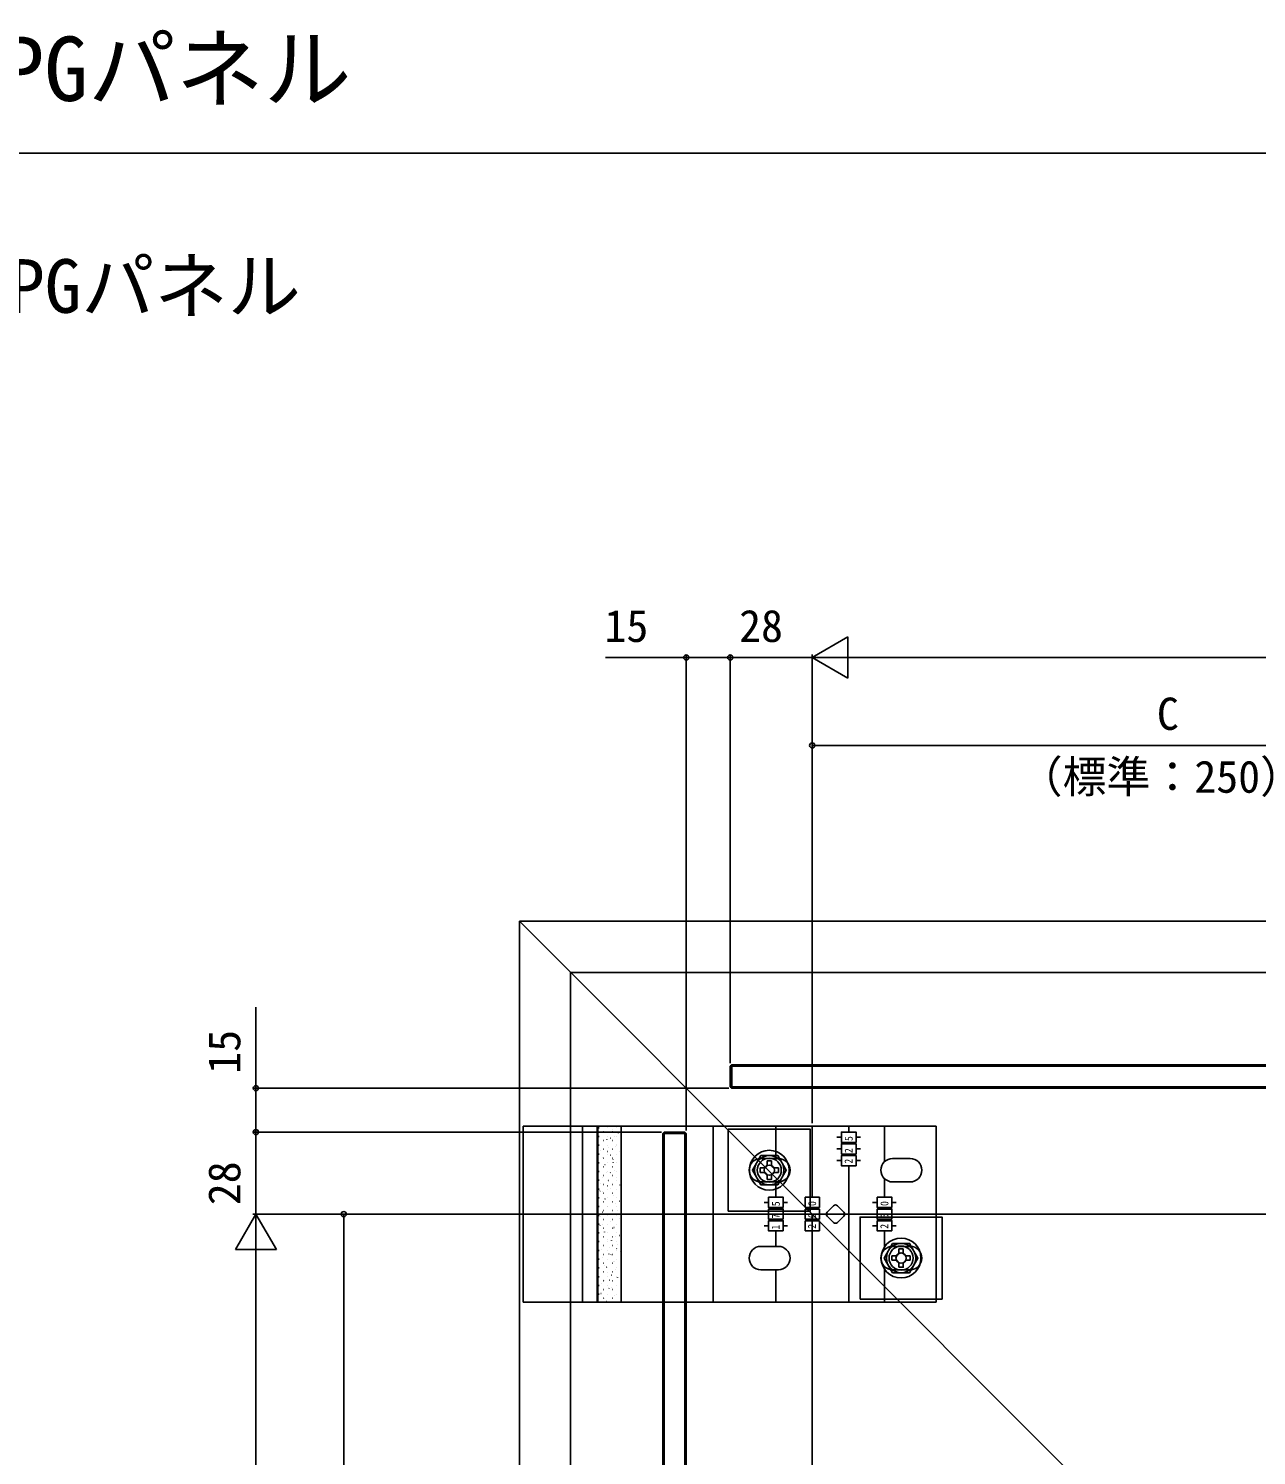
# Model space of a CAD drawing. Units: millimetres, scale not verified. Extents: x -875 to 875, y -1299 to 1293.
# Drawn here: x -455.6 to -36.3, y 806.2 to 1293.2 of the extents above; entities that cross this region are included whole.
import ezdxf
from ezdxf.enums import TextEntityAlignment as Align

# ---------------------------------------------------------------- set-up
doc = ezdxf.new("R2010")
doc.units = ezdxf.units.MM
doc.header["$LTSCALE"] = 8
for name, color, linetype in [('0-1_USER1', 3, 'Continuous'), ('0-3_YKK_12', 2, 'Continuous'), ('0-4_YKK_13', 4, 'Continuous'), ('0-5_YKK_D', 6, 'Continuous'), ('0-6_YKK_ZWAK', 7, 'Continuous'), ('0-7_YSS_K', 3, 'Continuous')]:
    doc.layers.add(name, color=color, linetype=linetype)
doc.styles.add('ＭＳ ゴシック', font='')
doc.styles.get('ＭＳ ゴシック').set_extended_font_data('MS Gothic')

msp = doc.modelspace()

# ---------------------------------------------------------------- linework, layer by layer
at = {"layer": '0-3_YKK_12'}
for q in [(-288, 148.553), (122.152, 988.553), (-88, 788.553)]:
    msp.add_line((-288, 988.553), q, dxfattribs=at)
at = {"layer": '0-4_YKK_13'}
for p, q in [((-216, 939.053), (-215.5, 939.553)), ((-216, 939.053), (407, 939.053)), ((-216, 932.053), (-216, 939.053)), ((-215.5, 931.553), (-215.5, 939.553)), ((-215.5, 939.553), (406.5, 939.553)), ((407, 932.053), (-216, 932.053)), ((-216, 932.053), (-215.5, 931.553)), ((406.5, 931.553), (-215.5, 931.553)), ((-286.7, 918.553), (-145.7, 918.553)), ((-266.5, 918.553), (-266.5, 858.553)), ((-261.465, 918.553), (-261.465, 858.553)), ((-261.184, 858.553), (-261.184, 918.553)), ((-260.79, 918.037), (-260.84, 918.037)), ((-259.175, 916.662), (-259.225, 916.662)), ((-259.16, 916.466), (-259.169, 916.463)), ((-257.75, 918.037), (-257.8, 918.037)), ((-256.135, 916.662), (-256.185, 916.662)), ((-256.04, 917.571), (-256.049, 917.567)), ((-254.71, 918.037), (-254.76, 918.037)), ((-254.24, 916.267), (-254.323, 916.211)), ((-253.297, 918.542), (-253.306, 918.539)), ((-238.5, 916.553), (-239, 916.053)), ((-231, 916.053), (-239, 916.053)), ((-239, 916.053), (-239, 199.053)), ((-238.5, 916.553), (-238.5, 198.553)), ((-231.5, 916.553), (-238.5, 916.553)), ((-231.5, 198.553), (-231.5, 916.553)), ((-231.5, 916.553), (-231, 916.053)), ((-231, 199.053), (-231, 916.053)), ((-221.8, 918.553), (-221.8, 858.553)), ((-200.4, 907.553), (-200.4, 918.553)), ((-188, 894.303), (-188, 918.553)), ((-175.5, 918.553), (-175.5, 916.553)), ((-175.5, 917.588), (-175.5, 916.553)), ((-163.3, 918.553), (-163.3, 906.458)), ((-261.304, 912.866), (-261.313, 912.862)), ((-260.79, 915.047), (-260.84, 915.047)), ((-260.79, 912.057), (-260.84, 912.057)), ((-259.175, 913.672), (-259.225, 913.672)), ((-258.184, 913.971), (-258.193, 913.967)), ((-257.75, 915.047), (-257.8, 915.047)), ((-257.75, 912.057), (-257.8, 912.057)), ((-257.585, 911.342), (-257.594, 911.338)), ((-256.929, 914.487), (-257.012, 914.431)), ((-256.135, 913.672), (-256.185, 913.672)), ((-255.441, 914.942), (-255.45, 914.939)), ((-255.124, 911.763), (-255.208, 911.708)), ((-254.795, 912.33), (-254.804, 912.326)), ((-254.71, 915.047), (-254.76, 915.047)), ((-254.71, 912.057), (-254.76, 912.057)), ((-179.56, 914.803), (-178, 914.803)), ((-173, 914.803), (-171.525, 914.803)), ((-260.79, 909.067), (-260.84, 909.067)), ((-260.79, 906.077), (-260.84, 906.077)), ((-260.328, 910.37), (-260.337, 910.367)), ((-259.729, 907.741), (-259.739, 907.738)), ((-259.175, 910.682), (-259.225, 910.682)), ((-259.175, 907.692), (-259.225, 907.692)), ((-257.814, 909.983), (-257.897, 909.928)), ((-257.75, 909.067), (-257.8, 909.067)), ((-257.75, 906.077), (-257.8, 906.077)), ((-256.939, 908.73), (-256.948, 908.726)), ((-256.135, 910.682), (-256.185, 910.682)), ((-256.135, 907.692), (-256.185, 907.692)), ((-256.009, 907.26), (-256.092, 907.205)), ((-255.963, 906.234), (-255.972, 906.231)), ((-254.71, 909.067), (-254.76, 909.067)), ((-254.71, 906.077), (-254.76, 906.077)), ((-253.819, 909.834), (-253.828, 909.831)), ((-253.22, 907.206), (-253.229, 907.202)), ((-199.55, 907.553), (-205.55, 907.553)), ((-203.4, 906.703), (-203.4, 905.553)), ((-203.4, 906.703), (-201.9, 906.703)), ((-201.9, 905.553), (-201.9, 906.703)), ((-179.56, 910.803), (-178, 910.803)), ((-179.56, 906.803), (-178, 906.803)), ((-173, 910.803), (-171.525, 910.803)), ((-173, 906.803), (-171.525, 906.803)), ((-160.55, 907.553), (-154.55, 907.553)), ((-261.227, 901.529), (-261.237, 901.526)), ((-260.79, 903.087), (-260.84, 903.087)), ((-259.175, 904.702), (-259.225, 904.702)), ((-259.175, 901.712), (-259.225, 901.712)), ((-259.083, 905.129), (-259.093, 905.126)), ((-258.698, 905.48), (-258.781, 905.425)), ((-258.107, 902.634), (-258.117, 902.631)), ((-257.75, 903.087), (-257.8, 903.087)), ((-256.893, 902.757), (-256.977, 902.702)), ((-256.135, 904.702), (-256.185, 904.702)), ((-256.135, 901.712), (-256.185, 901.712)), ((-255.364, 903.605), (-255.374, 903.602)), ((-254.71, 903.087), (-254.76, 903.087)), ((-205.8, 904.303), (-205.8, 902.803)), ((-204.65, 904.303), (-205.8, 904.303)), ((-205.8, 902.803), (-204.65, 902.803)), ((-203.4, 901.553), (-203.4, 900.403)), ((-199.5, 904.303), (-200.65, 904.303)), ((-200.65, 902.803), (-199.5, 902.803)), ((-199.5, 902.803), (-199.5, 904.303)), ((-175.5, 905.1), (-175.5, 903.929)), ((-175.5, 905.053), (-175.5, 858.553)), ((-260.79, 900.097), (-260.84, 900.097)), ((-260.79, 897.107), (-260.84, 897.107)), ((-260.467, 896.474), (-260.55, 896.419)), ((-260.251, 899.034), (-260.261, 899.03)), ((-259.582, 900.977), (-259.666, 900.922)), ((-259.653, 896.405), (-259.662, 896.401)), ((-259.175, 898.722), (-259.225, 898.722)), ((-257.778, 898.254), (-257.861, 898.199)), ((-257.75, 900.097), (-257.8, 900.097)), ((-257.75, 897.107), (-257.8, 897.107)), ((-257.508, 900.005), (-257.518, 900.002)), ((-256.862, 897.393), (-256.872, 897.389)), ((-256.135, 898.722), (-256.185, 898.722)), ((-254.71, 900.097), (-254.76, 900.097)), ((-254.71, 897.107), (-254.76, 897.107)), ((-254.718, 900.993), (-254.728, 900.99)), ((-253.742, 898.498), (-253.752, 898.494)), ((-199.55, 899.553), (-205.55, 899.553)), ((-200.4, 894.303), (-200.4, 899.553)), ((-163.3, 900.648), (-163.3, 894.303)), ((-163.3, 896.303), (-163.3, 894.303)), ((-160.55, 899.553), (-154.55, 899.553)), ((-261.351, 891.971), (-261.435, 891.915)), ((-260.79, 894.117), (-260.84, 894.117)), ((-259.175, 895.732), (-259.225, 895.732)), ((-259.175, 892.742), (-259.225, 892.742)), ((-259.007, 893.793), (-259.016, 893.789)), ((-258.662, 893.751), (-258.745, 893.695)), ((-257.75, 894.117), (-257.8, 894.117)), ((-256.135, 895.732), (-256.185, 895.732)), ((-256.135, 892.742), (-256.185, 892.742)), ((-255.886, 894.897), (-255.896, 894.894)), ((-255.287, 892.269), (-255.297, 892.265)), ((-254.71, 894.117), (-254.76, 894.117)), ((-253.859, 893.012), (-253.943, 892.956)), ((-204.46, 892.553), (-202.9, 892.553)), ((-200.4, 895.338), (-200.4, 894.303)), ((-197.9, 892.553), (-196.425, 892.553)), ((-190.45, 890.803), (-190.45, 894.303)), ((-185.5, 894.303), (-190.45, 894.303)), ((-188, 895.338), (-188, 894.303)), ((-185.5, 894.303), (-185.5, 890.803)), ((-182.878, 889.26), (-180.757, 891.382)), ((-179.343, 891.382), (-177.222, 889.26)), ((-167.36, 892.553), (-165.8, 892.553)), ((-163.3, 895.338), (-163.3, 894.303)), ((-160.8, 892.553), (-159.325, 892.553)), ((-261.151, 890.192), (-261.16, 890.189)), ((-260.79, 891.127), (-260.84, 891.127)), ((-260.79, 888.137), (-260.84, 888.137)), ((-260.175, 887.697), (-260.184, 887.694)), ((-259.546, 889.247), (-259.63, 889.192)), ((-259.175, 889.752), (-259.225, 889.752)), ((-259.175, 886.762), (-259.225, 886.762)), ((-258.031, 891.297), (-258.04, 891.294)), ((-257.75, 891.127), (-257.8, 891.127)), ((-257.75, 888.137), (-257.8, 888.137)), ((-257.432, 888.668), (-257.441, 888.665)), ((-256.135, 889.752), (-256.185, 889.752)), ((-256.135, 886.762), (-256.185, 886.762)), ((-254.744, 888.508), (-254.827, 888.453)), ((-254.71, 891.127), (-254.76, 891.127)), ((-254.71, 888.137), (-254.76, 888.137)), ((-254.641, 889.656), (-254.651, 889.653)), ((-253.666, 887.161), (-253.675, 887.158)), ((-204.46, 888.553), (-202.9, 888.553)), ((-197.9, 888.553), (-196.425, 888.553)), ((-190.45, 890.803), (-185.5, 890.803)), ((-190.45, 886.803), (-190.45, 890.303)), ((-185.5, 890.303), (-190.45, 890.303)), ((-190.45, 886.803), (-185.5, 886.803)), ((-185.5, 890.303), (-185.5, 886.803)), ((-180.757, 885.725), (-182.878, 887.846)), ((-177.222, 887.846), (-179.343, 885.725)), ((-176.929, 888.553), (-145.7, 888.553)), ((-167.36, 888.553), (-165.8, 888.553)), ((-160.8, 888.553), (-159.325, 888.553)), ((-260.79, 885.147), (-260.84, 885.147)), ((-260.79, 882.157), (-260.84, 882.157)), ((-260.431, 884.744), (-260.514, 884.689)), ((-259.576, 885.068), (-259.585, 885.065)), ((-259.175, 883.772), (-259.225, 883.772)), ((-258.93, 882.456), (-258.939, 882.453)), ((-257.75, 885.147), (-257.8, 885.147)), ((-257.75, 882.157), (-257.8, 882.157)), ((-256.786, 886.056), (-256.795, 886.053)), ((-256.135, 883.772), (-256.185, 883.772)), ((-255.81, 883.561), (-255.819, 883.557)), ((-255.628, 884.005), (-255.712, 883.95)), ((-254.71, 885.147), (-254.76, 885.147)), ((-254.71, 882.157), (-254.76, 882.157)), ((-204.46, 884.553), (-202.9, 884.553)), ((-200.4, 882.803), (-200.4, 880.803)), ((-200.4, 882.803), (-200.4, 881.632)), ((-200.4, 882.803), (-200.4, 877.553)), ((-197.9, 884.553), (-196.425, 884.553)), ((-190.45, 882.803), (-190.45, 886.303)), ((-185.5, 886.303), (-190.45, 886.303)), ((-190.45, 882.803), (-185.5, 882.803)), ((-188, 880.803), (-188, 882.803)), ((-188, 882.803), (-188, 881.632)), ((-188, 882.803), (-188, 858.553)), ((-185.5, 886.303), (-185.5, 882.803)), ((-167.36, 884.553), (-165.8, 884.553)), ((-163.3, 882.803), (-163.3, 876.458)), ((-163.3, 882.803), (-163.3, 881.632)), ((-160.8, 884.553), (-159.325, 884.553)), ((-261.315, 880.241), (-261.399, 880.186)), ((-261.074, 878.856), (-261.083, 878.852)), ((-260.79, 879.167), (-260.84, 879.167)), ((-259.175, 880.782), (-259.225, 880.782)), ((-259.175, 877.792), (-259.225, 877.792)), ((-257.954, 879.961), (-257.963, 879.957)), ((-257.75, 879.167), (-257.8, 879.167)), ((-257.355, 877.332), (-257.364, 877.328)), ((-256.513, 879.502), (-256.596, 879.447)), ((-256.135, 880.782), (-256.185, 880.782)), ((-256.135, 877.792), (-256.185, 877.792)), ((-255.211, 880.932), (-255.22, 880.929)), ((-254.708, 876.779), (-254.791, 876.724)), ((-254.71, 879.167), (-254.76, 879.167)), ((-254.565, 878.32), (-254.574, 878.316)), ((-253.823, 881.282), (-253.907, 881.227)), ((-199.55, 877.553), (-205.55, 877.553)), ((-160.55, 877.553), (-154.55, 877.553)), ((-260.79, 876.177), (-260.84, 876.177)), ((-260.79, 873.187), (-260.84, 873.187)), ((-260.098, 876.36), (-260.108, 876.357)), ((-259.499, 873.731), (-259.509, 873.728)), ((-259.175, 874.802), (-259.225, 874.802)), ((-257.75, 876.177), (-257.8, 876.177)), ((-257.75, 873.187), (-257.8, 873.187)), ((-257.397, 874.999), (-257.48, 874.944)), ((-256.709, 874.72), (-256.718, 874.716)), ((-256.135, 874.802), (-256.185, 874.802)), ((-255.733, 872.224), (-255.742, 872.221)), ((-255.592, 872.276), (-255.676, 872.22)), ((-254.71, 876.177), (-254.76, 876.177)), ((-254.71, 873.187), (-254.76, 873.187)), ((-253.589, 875.824), (-253.598, 875.821)), ((-160.8, 874.303), (-160.8, 872.803)), ((-159.65, 874.303), (-160.8, 874.303)), ((-160.8, 872.803), (-159.65, 872.803)), ((-158.4, 876.703), (-158.4, 875.553)), ((-158.4, 876.703), (-156.9, 876.703)), ((-156.9, 875.553), (-156.9, 876.703)), ((-154.5, 874.303), (-155.65, 874.303)), ((-155.65, 872.803), (-154.5, 872.803)), ((-154.5, 872.803), (-154.5, 874.303)), ((-260.997, 867.519), (-261.007, 867.516)), ((-260.79, 870.197), (-260.84, 870.197)), ((-260.79, 867.207), (-260.84, 867.207)), ((-259.175, 871.812), (-259.225, 871.812)), ((-259.175, 868.822), (-259.225, 868.822)), ((-258.853, 871.119), (-258.863, 871.116)), ((-258.282, 870.496), (-258.365, 870.44)), ((-257.877, 868.624), (-257.887, 868.621)), ((-257.75, 870.197), (-257.8, 870.197)), ((-257.75, 867.207), (-257.8, 867.207)), ((-256.477, 867.772), (-256.56, 867.717)), ((-256.135, 871.812), (-256.185, 871.812)), ((-256.135, 868.822), (-256.185, 868.822)), ((-255.134, 869.595), (-255.144, 869.592)), ((-254.71, 870.197), (-254.76, 870.197)), ((-254.71, 867.207), (-254.76, 867.207)), ((-254.488, 866.983), (-254.498, 866.98)), ((-199.55, 869.553), (-205.55, 869.553)), ((-200.4, 869.553), (-200.4, 858.553)), ((-163.3, 870.648), (-163.3, 858.553)), ((-160.55, 869.553), (-154.55, 869.553)), ((-158.4, 871.553), (-158.4, 870.403)), ((-260.79, 864.217), (-260.84, 864.217)), ((-260.021, 865.024), (-260.031, 865.02)), ((-259.423, 862.395), (-259.432, 862.391)), ((-259.166, 865.992), (-259.249, 865.937)), ((-259.175, 865.832), (-259.225, 865.832)), ((-259.175, 862.842), (-259.225, 862.842)), ((-257.75, 864.217), (-257.8, 864.217)), ((-257.361, 863.269), (-257.444, 863.214)), ((-257.278, 865.995), (-257.288, 865.992)), ((-256.632, 863.383), (-256.642, 863.379)), ((-256.135, 865.832), (-256.185, 865.832)), ((-256.135, 862.842), (-256.185, 862.842)), ((-254.71, 864.217), (-254.76, 864.217)), ((-253.512, 864.488), (-253.522, 864.484)), ((-260.79, 861.227), (-260.84, 861.227)), ((-260.05, 861.489), (-260.134, 861.434)), ((-259.175, 859.852), (-259.225, 859.852)), ((-258.777, 859.783), (-258.786, 859.779)), ((-258.246, 858.766), (-258.329, 858.711)), ((-257.75, 861.227), (-257.8, 861.227)), ((-256.135, 859.852), (-256.185, 859.852)), ((-255.656, 860.887), (-255.666, 860.884)), ((-254.71, 861.227), (-254.76, 861.227))]:
    msp.add_line(p, q, dxfattribs=at)
for points in [[(-286.7, 918.553), (-286.7, 858.553), (-145.7, 858.553), (-145.7, 918.553)], [(-261.465, 858.553), (-253.219, 858.553), (-253.219, 918.553), (-261.219, 918.553)], [(-203.4, 900.403), (-201.9, 900.403), (-201.9, 901.553)], [(-158.4, 870.403), (-156.9, 870.403), (-156.9, 871.553)]]:
    msp.add_lwpolyline(points, dxfattribs=at)
for points in [[(-216.65, 889.553), (-188.65, 889.553), (-188.65, 917.553), (-216.65, 917.553)], [(-173, 913.053), (-173, 916.553), (-178, 916.553), (-178, 913.053)], [(-173, 909.053), (-173, 912.553), (-178, 912.553), (-178, 909.053)], [(-205.537, 908.553), (-208.424, 903.553), (-205.537, 898.553), (-199.763, 898.553), (-196.876, 903.553), (-199.763, 908.553)], [(-173, 905.053), (-173, 908.553), (-178, 908.553), (-178, 905.053)], [(-197.9, 890.803), (-197.9, 894.303), (-202.9, 894.303), (-202.9, 890.803)], [(-160.8, 890.803), (-160.8, 894.303), (-165.8, 894.303), (-165.8, 890.803)], [(-197.9, 886.803), (-197.9, 890.303), (-202.9, 890.303), (-202.9, 886.803)], [(-171.65, 859.553), (-143.65, 859.553), (-143.65, 887.553), (-171.65, 887.553)], [(-160.8, 886.803), (-160.8, 890.303), (-165.8, 890.303), (-165.8, 886.803)], [(-197.9, 882.803), (-197.9, 886.303), (-202.9, 886.303), (-202.9, 882.803)], [(-160.8, 882.803), (-160.8, 886.303), (-165.8, 886.303), (-165.8, 882.803)], [(-160.537, 878.553), (-163.424, 873.553), (-160.537, 868.553), (-154.763, 868.553), (-151.876, 873.553), (-154.763, 878.553)]]:
    msp.add_lwpolyline(points, close=True, dxfattribs=at)
for centre, radius in [((-202.65, 903.553), 6.8), ((-202.65, 903.553), 5), ((-202.65, 903.553), 4.1), ((-202.65, 903.553), 1.75), ((-157.65, 873.553), 6.8), ((-157.65, 873.553), 5), ((-157.65, 873.553), 4.1), ((-157.65, 873.553), 1.75)]:
    msp.add_circle(centre, radius, dxfattribs=at)
for centre, radius, start, end in [((-205.55, 903.553), 4, 90, 270), ((-199.55, 903.553), 4, 270, 90), ((-160.55, 903.553), 4, 90, 270), ((-154.55, 903.553), 4, 270, 90), ((-204.65, 905.553), 1.25, 270, 0), ((-204.65, 901.553), 1.25, 0, 90), ((-200.65, 905.553), 1.25, 180, 270), ((-200.65, 901.553), 1.25, 90, 180), ((-180.05, 890.675), 1, 45, 135), ((-182.171, 888.553), 1, 135, 225), ((-177.929, 888.553), 1, 315, 45), ((-180.05, 886.432), 1, 225, 315), ((-205.55, 873.553), 4, 90, 270), ((-199.55, 873.553), 4, 270, 90), ((-160.55, 873.553), 4, 90, 270), ((-154.55, 873.553), 4, 270, 90), ((-159.65, 875.553), 1.25, 270, 0), ((-159.65, 871.553), 1.25, 0, 90), ((-155.65, 875.553), 1.25, 180, 270), ((-155.65, 871.553), 1.25, 90, 180)]:
    msp.add_arc(centre, radius, start, end, dxfattribs=at)
at = {"layer": '0-5_YKK_D'}
for p, q in [((-188, 1078.553), (-175.876, 1085.553)), ((-175.876, 1071.553), (-175.876, 1085.553)), ((-231, 917.053), (-231, 1079.553)), ((-216, 940.053), (-216, 1079.553)), ((-216, 940.053), (-216, 1079.553)), ((-188, 1078.553), (-216, 1078.553)), ((-188, 919.553), (-188, 1079.553)), ((-188, 919.553), (-188, 1079.553)), ((-188, 1078.553), (-175.876, 1071.553)), ((-188, 1078.553), (-163.751, 1078.553)), ((-174, 1078.553), (823.228, 1078.553)), ((-188, 919.553), (-188, 1049.553)), ((-188, 1048.553), (62, 1048.553)), ((-216.5, 931.553), (-379, 931.553)), ((-239.5, 916.553), (-379, 916.553)), ((-239.5, 916.553), (-379, 916.553)), ((-378, 888.553), (-378, 916.553)), ((-378, 888.553), (-385, 876.429)), ((-184.171, 888.553), (-379, 888.553)), ((-184.171, 888.553), (-379, 888.553)), ((-378, 888.553), (-371, 876.429)), ((-378, 888.553), (-378, 864.305)), ((-184.171, 888.553), (-349, 888.553)), ((-348, 888.553), (-348, 638.553)), ((-385, 876.429), (-371, 876.429)), ((-378, 874.553), (-378, 152.553))]:
    msp.add_line(p, q, dxfattribs=at)
for points in [[(-216, 1078.553), (-231, 1078.553), (-258.636, 1078.553)], [(-378, 916.553), (-378, 931.553), (-378, 959.19)]]:
    msp.add_lwpolyline(points, dxfattribs=at)
for centre in [(-231, 1078.553), (-216, 1078.553), (-216, 1078.553), (-188, 1048.553), (-378, 931.553), (-378, 916.553), (-378, 916.553), (-348, 888.553)]:
    msp.add_circle(centre, 0.875, dxfattribs=at)
at = {"layer": '0-6_YKK_ZWAK'}
msp.add_line((-875, 1250.7), (875, 1250.7), dxfattribs=at)
at = {"layer": '0-7_YSS_K'}
for p, q in [((-270.5, 133.553), (-270.5, 971.053)), ((-270.5, 971.053), (823.228, 971.053)), ((-188, 0.553), (-188, 888.553)), ((-188, 888.553), (826.228, 888.553))]:
    msp.add_line(p, q, dxfattribs=at)

# ---------------------------------------------------------------- texts
at = {"layer": '0-1_USER1', "style": 'ＭＳ ゴシック'}
for s, height, p in [('エルビュート ハンドレール DPGパネル', 21.99, (-870.031, 1261.927)), ('■エルビュート ハンドレール DPGパネル', 18.33, (-825, 1190.7))]:
    msp.add_text(s, height=height, dxfattribs=at).set_placement(p, align=Align.BOTTOM_LEFT)
at = {"layer": '0-4_YKK_13', "style": 'ＭＳ ゴシック', "width": 0.9}
for s, p in [('2', (-173.378, 909.373)), ('5', (-173.36, 913.51)), ('2', (-173.418, 905.798)), ('5', (-198.26, 891.26)), ('0', (-185.86, 891.335)), ('0', (-161.16, 891.335)), ('7', (-198.278, 887.048)), ('0', (-185.878, 887.198)), ('5', (-161.178, 887.123)), ('1', (-198.318, 883.285)), ('2', (-185.918, 883.548)), ('2', (-161.218, 883.548))]:
    msp.add_text(s, height=2.711, rotation=90, dxfattribs=at).set_placement(p, align=Align.BOTTOM_LEFT)
at = {"layer": '0-5_YKK_D', "style": 'ＭＳ ゴシック'}
for s, p in [('15', (-258.938, 1080.553)), ('28', (-212.952, 1080.553)), ('C', (-70.287, 1050.553)), ('（標準：250）', (-117.503, 1029.082))]:
    msp.add_text(s, height=11, dxfattribs=at).set_placement(p, align=Align.BOTTOM_LEFT)
for s, p in [('15', (-380, 936.479)), ('28', (-380, 891.602))]:
    msp.add_text(s, height=11, rotation=90, dxfattribs=at).set_placement(p, align=Align.BOTTOM_LEFT)

doc.saveas('drawing.dxf')
